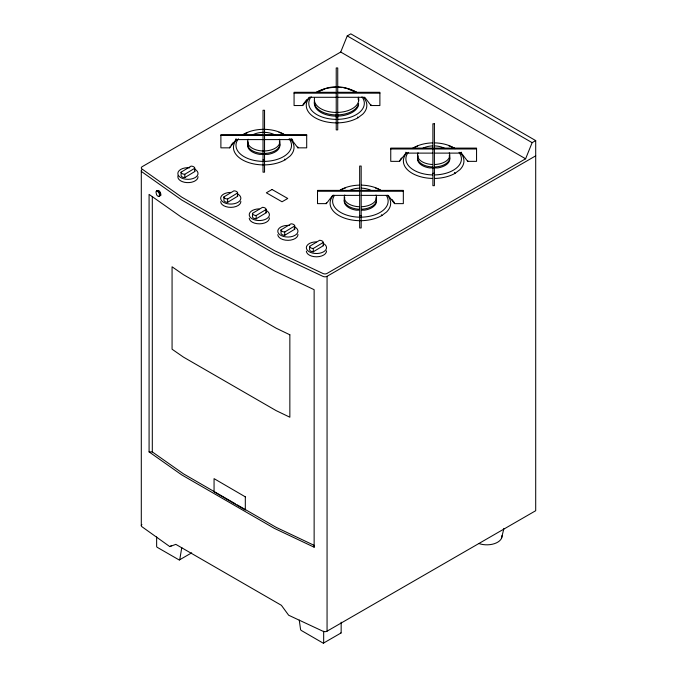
<?xml version="1.0" encoding="UTF-8"?>
<svg xmlns="http://www.w3.org/2000/svg" width="677" height="677" viewBox="0 0 677 677"><rect width="100%" height="100%" fill="white"/><g stroke="black" fill="none" stroke-linecap="round" stroke-linejoin="round"><path stroke-width="1.02" d="M323.674 631.235L323.665 642.803A0.905 0.525 60 0 1 323.124 643.108L301.223 630.431A1.43 0.821 60 0 1 300.554 629.365L299.251 620.09M341.166 622.188L341.157 632.707A0.905 0.525 60 0 1 340.607 633.012M181.783 547.532L179.752 559.617A1.43 0.821 60 0 1 179.083 559.913L157.191 547.304A0.905 0.525 60 0 1 156.641 546.373L156.632 536.903M501.479 538.35L503.916 528.424M535.702 140.596L532.139 142.661L525.597 158.79L327.059 273.423A2.996 1.735 0 0 1 323.073 273.55L274.354 250.6L181.698 197.109L141.95 168.979A2.996 1.735 0 0 1 142.17 166.677L340.709 52.044L347.242 35.915L350.813 33.85L535.702 140.596L535.702 510.712L327.059 631.176A2.996 1.735 0 0 1 323.073 631.303L288.647 615.224L281.404 605.314L175.825 544.359L169.8 546.601L141.95 526.731A2.996 1.735 0 0 1 141.925 524.582M156.387 191.142L155.964 191.98L156.582 194.764L157.462 195.958L159.247 196.44L160.864 195.052L160.237 192.268L158.384 190.457L156.387 191.142L158.384 190.457M157.149 191.439L157.572 190.592M159.247 196.44L159.67 195.594L159.053 192.818L157.199 191.007M230.984 145.318L232.871 142.847M220.888 135.476L263.031 135.476L264.546 134.605L264.546 110.266L263.031 110.266L263.031 134.605L220.888 134.605L220.888 147.84L229.723 147.84L236.028 139.597L236.028 138.726M302.907 104.664L306.689 99.722M359.715 191.261L361.179 190.389L361.179 166.06L359.665 166.06L359.665 190.389L317.513 190.389L317.513 203.633L326.348 203.633L332.661 195.382L359.665 195.382M400.209 159.654L401.469 158.003M432.891 148.111L390.747 148.111L390.747 161.354L399.574 161.354L405.887 153.112L405.887 152.232M181.089 172.17L191.092 166.11A3.884 2.243 0 0 1 194.79 168.243L194.79 171.543L184.779 177.602A3.884 2.243 0 0 1 181.089 175.47L181.089 172.17A3.884 2.243 0 0 0 184.779 174.302L184.779 177.602M184.779 174.302L194.79 168.243M223.918 196.897L233.92 190.838A3.884 2.243 0 0 1 237.619 192.97L237.619 196.271L227.616 202.33A3.884 2.243 0 0 1 223.918 200.197L223.918 196.897A3.884 2.243 0 0 0 227.616 199.03L227.616 202.33M227.616 199.03L237.619 192.97M252.47 213.382L262.481 207.323A3.884 2.243 0 0 1 266.179 209.455L266.179 212.756L256.168 218.815A3.884 2.243 0 0 1 252.47 216.682L252.47 213.382A3.884 2.243 0 0 0 256.168 215.523L256.168 218.815M256.168 215.523L266.179 209.455M281.023 229.875L291.034 223.808A3.884 2.243 0 0 1 294.732 225.949L294.732 229.241L284.721 235.3A3.884 2.243 0 0 1 281.023 233.167L281.023 229.875A3.884 2.243 0 0 0 284.721 232.008L284.721 235.3M284.721 232.008L294.732 225.949M309.584 246.36L319.586 240.293A3.884 2.243 0 0 1 323.284 242.434L323.284 245.726L313.282 251.785A3.884 2.243 0 0 1 309.584 249.652L309.584 246.36A3.884 2.243 0 0 0 313.282 248.493L313.282 251.785M313.282 248.493L323.284 242.434M336.274 93.172L337.738 92.3L379.89 92.3L379.89 105.536L371.055 105.536L364.742 97.293L337.738 97.293M432.95 148.991L434.406 148.111L476.557 148.111L476.557 161.354L467.722 161.354L461.409 153.112L461.409 152.232M141.925 169.715A2.996 1.735 0 0 0 141.95 171.865L181.698 199.986L274.354 253.477L323.073 276.436A2.996 1.735 0 0 0 327.059 276.309L535.702 155.845M169.8 546.601L171.603 545.56M179.439 559.913L191.676 552.847M323.488 643.108L340.971 633.012M158.173 191.616L159.357 191.075M159.053 192.818L160.237 192.268M159.603 194.274L160.787 193.724M159.67 195.594L160.864 195.052M158.435 196.575L159.62 196.025M294.072 93.172L336.224 93.172L336.224 129.874L337.738 129.874L337.738 93.172L379.89 93.172M336.977 97.293L309.22 97.293L302.907 105.536L294.072 105.536L294.072 92.3L336.224 92.3L336.224 67.962L337.738 67.962L337.738 92.3M336.224 117.51L337.738 117.51M264.546 134.605L306.698 134.605L306.698 147.84L297.863 147.84L291.559 139.597L291.559 138.726L292.819 140.367M306.698 135.476L264.546 135.476L264.546 172.17L263.031 172.17L263.031 135.476M236.028 139.597L263.793 139.597M264.546 139.597L291.559 139.597M390.747 148.991L432.891 148.991M434.406 148.991L476.557 148.991M405.887 153.112L432.891 153.112M434.406 153.112L461.409 153.112M263.031 159.806L264.546 159.806M432.891 173.32L434.406 173.32M361.179 190.389L403.331 190.389L403.331 203.633L394.496 203.633L388.183 195.382L361.179 195.382M317.513 191.261L359.665 191.261L359.665 227.963L361.179 227.963L361.179 191.261L403.331 191.261M358.734 210.158L356.195 210.158A16.155 9.326 0 0 1 344.771 198.742M361.645 210.158L364.556 210.158A16.155 9.326 0 0 0 375.98 198.742M359.665 215.599L361.179 215.599M149.084 451.906L181.698 474.873L274.354 528.365L314.136 547.202L314.136 289.68L274.354 270.851L181.698 217.359L149.084 194.392L149.084 451.906L152.308 451.914L183.484 473.849L235.266 503.739M347.242 35.915L532.139 142.661M340.709 52.044L525.597 158.79M237.077 504.788L276.14 527.341L314.128 545.34L314.136 547.202M391.975 199.461L394.496 202.753M467.722 160.474L467.722 161.354M399.574 160.474L399.574 161.354M371.055 104.664L371.055 105.536M327.059 276.309L327.059 631.176M326.348 202.753L326.348 203.633M297.863 146.968L297.863 147.84M229.723 146.968L229.723 147.84M152.308 196.508L152.308 451.914M141.298 170.689L141.298 525.555M326.526 250.845A10.096 5.831 0 0 1 316.675 256.811A10.096 5.831 0 0 1 306.342 251.125M323.784 243.695A10.096 5.831 0 0 1 321.38 252.775A10.096 5.831 0 0 1 306.698 249.238A10.096 5.831 0 0 1 316.193 241.867M323.183 245.319A3.884 2.243 0 0 1 323.284 245.726M375.98 195.027A16.155 9.326 0 0 1 361.459 206.747M359.301 206.747A16.155 9.326 0 0 1 344.771 195.027M349.704 190.44A16.155 9.326 0 0 1 359.301 188.138M361.459 188.138A16.155 9.326 0 0 1 371.055 190.44M386.33 195.45A27.774 16.036 0 0 1 361.34 217.173M360.308 217.182A27.774 16.036 0 0 1 334.472 195.374M340.785 189.788A27.774 16.036 0 0 1 359.419 185.126M361.476 185.134A27.774 16.036 0 0 1 380.068 189.839M387.396 195.306A30.287 17.484 0 0 1 386.567 211.994L381.786 215.574A30.287 17.484 0 0 1 361.281 220.694M360.299 220.702A30.287 17.484 0 0 1 333.431 195.23M339.829 190.364A30.287 17.484 0 0 1 345.304 188.045M375.583 188.088A30.287 17.484 0 0 1 381.041 190.432M375.98 197.498A16.155 9.326 0 0 1 361.459 209.218M359.301 209.218A16.155 9.326 0 0 1 344.771 197.498M279.347 139.242A16.155 9.326 0 0 1 263.742 150.979A16.155 9.326 0 0 1 248.146 139.242M252.326 135.061A16.155 9.326 0 0 1 275.167 135.061M289.147 138.878A27.774 16.036 0 0 1 264.707 161.388M263.675 161.397A27.774 16.036 0 0 1 238.406 138.802M242.518 135.019A27.774 16.036 0 0 1 263.818 129.324M264.851 129.341A27.774 16.036 0 0 1 285.059 135.087M290.01 138.717A30.287 17.484 0 0 1 289.934 156.201L285.152 159.78L284.687 159.087L285.11 159.814A30.287 17.484 0 0 1 264.648 164.9M263.666 164.909A30.287 17.484 0 0 1 236.798 139.437M242.383 135.028A30.287 17.484 0 0 1 247.706 132.59M278.958 132.303A30.287 17.484 0 0 1 285.212 135.087M279.347 142.949A16.155 9.326 0 0 1 267.923 154.373L259.562 154.373A16.155 9.326 0 0 1 248.146 142.949M279.347 141.713A16.155 9.326 0 0 1 263.742 153.451A16.155 9.326 0 0 1 248.146 141.713M358.378 97.226A22.214 12.821 0 0 1 337.4 112.441A22.214 12.821 0 0 1 314.483 98.19M318.427 92.224A22.214 12.821 0 0 1 354.968 92.453M358.624 103.539A22.214 12.821 0 0 1 334.074 114.845A22.214 12.821 0 0 1 314.483 100.661M358.006 98.766A22.214 12.821 0 0 1 358.624 100.661M358.624 104.774A22.214 12.821 0 0 1 334.074 116.08A22.214 12.821 0 0 1 314.483 101.905M361.958 96.853A27.774 16.036 0 0 1 337.518 119.364M336.486 119.372A27.774 16.036 0 0 1 311.217 96.777M316.971 91.97A27.774 16.036 0 0 1 336.63 87.299M337.662 87.316A27.774 16.036 0 0 1 341.8 87.587M343.814 87.858A27.774 16.036 0 0 1 356.246 92.03M363.574 97.496A30.287 17.484 0 0 1 362.745 114.176L357.964 117.756L357.498 117.062L357.921 117.79A30.287 17.484 0 0 1 337.468 122.875M336.477 122.884A30.287 17.484 0 0 1 309.609 97.412M316.007 92.554A30.287 17.484 0 0 1 324.122 89.457M348.215 89.262A30.287 17.484 0 0 1 351.769 90.278M352.725 90.616A30.287 17.484 0 0 1 356.381 92.174M449.257 152.782A16.155 9.326 0 0 1 434.736 164.503M432.578 164.503A16.155 9.326 0 0 1 418.047 152.782M422.228 148.601A16.155 9.326 0 0 1 432.578 145.885M434.736 145.885A16.155 9.326 0 0 1 445.077 148.601M459.048 152.418A27.774 16.036 0 0 1 434.617 174.928M432.552 174.928A27.774 16.036 0 0 1 408.316 152.342M412.428 148.559A27.774 16.036 0 0 1 432.696 142.881M434.752 142.881A27.774 16.036 0 0 1 454.969 148.627M459.92 152.257A30.287 17.484 0 0 1 459.844 169.749L455.062 173.32L454.597 172.627L455.012 173.363A30.287 17.484 0 0 1 434.558 178.44M432.595 178.44A30.287 17.484 0 0 1 406.708 152.985M412.293 148.568A30.287 17.484 0 0 1 417.616 146.13M448.868 145.843A30.287 17.484 0 0 1 455.122 148.635M449.257 156.489A16.155 9.326 0 0 1 437.833 167.913L429.472 167.913A16.155 9.326 0 0 1 418.047 156.489M449.257 155.253A16.155 9.326 0 0 1 434.736 166.974M432.578 166.974A16.155 9.326 0 0 1 418.047 155.253M297.973 234.36A10.096 5.831 0 0 1 288.123 240.327A10.096 5.831 0 0 1 277.79 234.64M294.444 226.778A10.096 5.831 0 0 1 292.836 236.281A10.096 5.831 0 0 1 277.917 232.16A10.096 5.831 0 0 1 289.731 225.475M294.055 228.081A3.884 2.243 0 0 1 294.732 229.241M240.86 201.391A10.096 5.831 0 0 1 231.009 207.357A10.096 5.831 0 0 1 220.677 201.67M237.331 193.808A10.096 5.831 0 0 1 236.332 203.1A10.096 5.831 0 0 1 221.134 199.977A10.096 5.831 0 0 1 230.527 192.403M237.288 195.467A3.884 2.243 0 0 1 237.619 196.271M501.979 535.625A15.139 8.742 0 0 1 494.523 543.631A15.139 8.742 0 0 1 478.783 543.487M269.421 217.876A10.096 5.831 0 0 1 259.562 223.842A10.096 5.831 0 0 1 249.229 218.155M265.892 210.293A10.096 5.831 0 0 1 264.885 219.585A10.096 5.831 0 0 1 249.686 216.462A10.096 5.831 0 0 1 259.079 208.888M265.849 211.952A3.884 2.243 0 0 1 266.179 212.756M198.031 176.663A10.096 5.831 0 0 1 186.86 182.595A10.096 5.831 0 0 1 178.127 175.428M194.502 169.081A10.096 5.831 0 0 1 192.903 178.584A10.096 5.831 0 0 1 177.975 174.463A10.096 5.831 0 0 1 189.788 167.778M194.688 171.129A3.884 2.243 0 0 1 194.79 171.543M272.044 189.501L266.34 192.801L282.038 201.78L287.75 198.488L272.044 189.501M434.406 123.781L432.891 123.781L432.891 185.684L434.406 185.684L434.406 123.781M289.849 334.793L276.14 328.193L183.484 274.701L172.068 266.789L172.068 349.214L183.484 357.134L276.14 410.626L289.849 417.218L289.849 334.793M245.319 496.85L214.059 478.639L214.059 491.824L245.319 510.043L245.319 496.85M381.786 215.574L381.32 214.88L381.735 215.608"/></g></svg>
